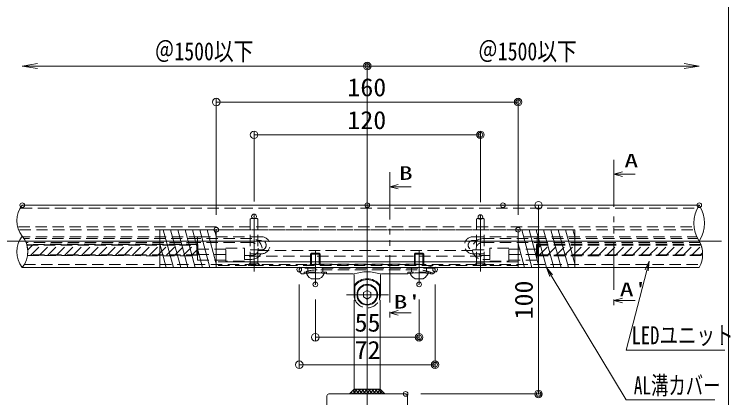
# Model space of a CAD drawing. Units: millimetres, scale not verified. Extents: x -1001 to 999, y -692 to 693.
# Drawn here: x -202.5 to 177.2, y 14.1 to 217.3 of the extents above; entities that cross this region are included whole.
import ezdxf
from ezdxf.enums import TextEntityAlignment as Align

# ---------------------------------------------------------------- set-up
doc = ezdxf.new("R2010")
doc.units = ezdxf.units.MM
doc.header["$LTSCALE"] = 5
doc.header["$PDMODE"] = 32
doc.header["$PDSIZE"] = 2.5
doc.linetypes.add('DASHED1', pattern=[1.8, 1.2, -0.6])
doc.linetypes.add('DOUBLE_CHAIN1', pattern=[8.8, 5, -1, 0.6, -0.6, 0.6, -1])
for name, color, linetype, lineweight in [('0-0_zumenwaku', 6, 'Continuous', 9), ('0-4_2', 4, 'Continuous', 9), ('0-5_1', 3, 'Continuous', 9), ('0-6_center', 5, 'Continuous', 9), ('0-8_sunpou', 1, 'Continuous', 9), ('0-9_0', 6, 'DASHED1', 9), ('0-A_DEFPOINTS', 7, 'Continuous', 9), ('1-1_SUNPO', 134, 'DOUBLE_CHAIN1', 9), ('1-2_BLU', 5, 'Continuous', 9), ('1-3_GRE_SSD', 134, 'DASHED1', 9), ('1-4_ﾌﾞﾗｹｯﾄ', 4, 'Continuous', 9), ('1-5_10ユーザー', 4, 'Continuous', 9), ('1-9_naka', 4, 'Continuous', 9), ('1-A_NakaLED部材', 2, 'DASHED1', 9)]:
    doc.layers.add(name, color=color, linetype=linetype, lineweight=lineweight)
doc.styles.add('ＭＳ ゴシック', font='')
doc.styles.get('ＭＳ ゴシック').set_extended_font_data('MS Gothic')

# ---------------------------------------------------------------- blocks, each defined once
blk = doc.blocks.new('_OPEN')
at = {"layer": '0-9_0', "color": 1, "linetype": 'Continuous'}
blk.add_line((0, 0), (-5, 0), dxfattribs=at)
blk.add_lwpolyline([(-5, 0.833), (0, 0), (-5, -0.833)], dxfattribs=at)
blk = doc.blocks.new('_ORIGIN')
at = {"layer": '0-9_0', "color": 1, "linetype": 'Continuous'}
blk.add_line((0, 0), (-5, 0), dxfattribs=at)
blk.add_circle((0, 0), 2.5, dxfattribs=at)
blk = doc.blocks.new('頭部ｻﾗ特')
at = {"layer": '0-9_0'}
for p, q in [((0, 10), (5, 15)), ((0, 10), (0, -10)), ((5, 15), (5, -15)), ((6.5, 15), (5, 15)), ((6.5, 15), (6.5, -15)), ((0, -10), (5, -15)), ((6.5, -15), (5, -15))]:
    blk.add_line(p, q, dxfattribs=at)
blk = doc.blocks.new('MLeader11')
at = {"layer": '0-8_sunpou', "color": 7}
blk.add_line((133.956, 86.445), (132.7, 81.606), dxfattribs=at)
at = {"layer": '0-8_sunpou'}
blk.add_line((123.541, 39.385), (174.134, 39.385), dxfattribs=at)
at = {"layer": '0-8_sunpou', "color": 7}
blk.add_lwpolyline([(131.893, 81.815), (133.956, 86.445), (133.506, 81.396)], dxfattribs=at)
at = {"layer": '0-8_sunpou'}
blk.add_lwpolyline([(132.7, 81.606), (121.741, 39.385), (123.541, 39.385)], dxfattribs=at)
at = {"layer": '0-8_sunpou', "color": 2, "style": 'ＭＳ ゴシック', "width": 0.75}
blk.add_text('LEDユニット', height=9.604, dxfattribs=at).set_placement((124.707, 39.535), align=Align.BOTTOM_LEFT)
blk = doc.blocks.new('MLeader41')
at = {"layer": '0-8_sunpou', "color": 7}
blk.add_line((79.543, 83.138), (82.125, 78.857), dxfattribs=at)
at = {"layer": '0-8_sunpou'}
blk.add_line((123.684, 12.948), (168.727, 12.948), dxfattribs=at)
at = {"layer": '0-8_sunpou', "color": 7}
blk.add_lwpolyline([(81.412, 78.427), (79.543, 83.138), (82.839, 79.288)], dxfattribs=at)
at = {"layer": '0-8_sunpou'}
blk.add_lwpolyline([(82.125, 78.857), (121.884, 12.948), (123.684, 12.948)], dxfattribs=at)
at = {"layer": '0-8_sunpou', "color": 2, "style": 'ＭＳ ゴシック', "width": 0.7}
blk.add_text('AL溝カバー', height=9.621, dxfattribs=at).set_placement((125.85, 12.937), align=Align.BOTTOM_LEFT)

msp = doc.modelspace()

# ---------------------------------------------------------------- linework, layer by layer
at = {"layer": '0-0_zumenwaku'}
msp.add_line((176.072, -692.472), (176.072, 692.528), dxfattribs=at)
at = {"layer": '0-4_2'}
for centre, radius, start, end in [((-188.001, 107.963), 13.133, 141.50321, 218.49679), ((174.944, 106.638), 17.235, 146.55082, 213.44918), ((146.183, 106.638), 17.235, 326.55082, 33.44918), ((-187.568, 91.463), 13.567, 142.14707, 217.85293), ((-208.992, 91.463), 13.567, 322.14707, 37.85293), ((147.722, 90.138), 14.626, 331.40503, 28.59497)]:
    msp.add_arc(centre, radius, start, end, dxfattribs=at)
at = {"layer": '0-5_1'}
for p, q in [((-198.28, 116.138), (160.563, 116.138)), ((-198.28, 83.138), (160.563, 83.138)), ((-35.807, 16.138), (4.893, 16.138)), ((-36.807, 15.138), (-36.807, -231.056)), ((5.893, 15.138), (5.893, -231.056))]:
    msp.add_line(p, q, dxfattribs=at)
for centre, start, end in [((-35.807, 15.138), 90, 180), ((4.893, 15.138), 0, 90)]:
    msp.add_arc(centre, 1, start, end, dxfattribs=at)
at = {"layer": '0-6_center'}
for p, q in [((-15.457, 135.826), (-15.457, -633.238)), ((-15.457, 135.826), (-15.457, -627.413)), ((-75.457, 80.936), (-75.457, 111.254)), ((44.543, 80.936), (44.543, 111.254)), ((-593.571, 97.138), (172.37, 97.138)), ((-42.957, 74.191), (-42.957, 92.285)), ((12.043, 74.177), (12.043, 92.196)), ((-26.498, 68.695), (-4.124, 68.695))]:
    msp.add_line(p, q, dxfattribs=at)
at = {"layer": '0-8_sunpou'}
for p, q in [((-190.28, 189.899), (-15.457, 189.899)), ((-15.457, 124.138), (-15.457, 191.899)), ((-15.457, 124.138), (-15.457, 191.899)), ((152.563, 189.899), (-15.457, 189.899)), ((-95.457, 111.138), (-95.457, 172.828)), ((64.543, 111.138), (64.543, 172.828)), ((-91.457, 170.828), (60.543, 170.828)), ((-75.457, 118.18), (-75.457, 155.452)), ((-71.457, 153.452), (40.543, 153.452)), ((44.543, 117.821), (44.543, 155.452)), ((64.456, 116.138), (77.341, 116.138)), ((75.341, 112.138), (75.341, 20.138)), ((-51.457, 74.038), (-51.457, 29.599)), ((20.543, 74.038), (20.543, 29.599)), ((-42.957, 66.191), (-42.957, 44.127)), ((12.043, 66.191), (12.043, 44.127)), ((-38.957, 46.127), (8.043, 46.127)), ((-47.457, 31.599), (16.543, 31.599)), ((12.893, 16.138), (77.341, 16.138))]:
    msp.add_line(p, q, dxfattribs=at)
msp.add_circle((-15.457, 189.899), 2, dxfattribs=at)
at = {"layer": '0-9_0', "color": 7, "linetype": 'Continuous'}
for p, q in [((115.289, 132.553), (119.839, 133.772)), ((-3.519, 125.971), (1.031, 127.191)), ((115.289, 65.698), (119.839, 66.917)), ((115.289, 65.698), (119.839, 64.479)), ((126.657, 65.698), (115.289, 65.698)), ((-3.519, 59.116), (1.031, 60.335)), ((-3.519, 59.116), (1.031, 57.897)), ((7.849, 59.116), (-3.519, 59.116))]:
    msp.add_line(p, q, dxfattribs=at)
at = {"layer": '0-9_0', "color": 3}
for p, q in [((-199.066, 114.638), (159.678, 114.638)), ((-200.326, 104.638), (157.825, 104.638)), ((-199.841, 103.138), (158.068, 103.138)), ((-197.267, 84.638), (161.274, 84.638))]:
    msp.add_line(p, q, dxfattribs=at)
at = {"layer": '0-9_0'}
for p, q in [((-77.057, 109.138), (-77.457, 108.738)), ((-77.457, 85.438), (-77.457, 108.738)), ((-73.857, 109.138), (-77.057, 109.138)), ((-73.457, 108.738), (-73.857, 109.138)), ((-73.457, 85.438), (-73.457, 108.738)), ((42.943, 109.138), (42.543, 108.738)), ((42.543, 85.438), (42.543, 108.738)), ((46.143, 109.138), (42.943, 109.138)), ((46.543, 108.738), (46.143, 109.138)), ((46.543, 85.438), (46.543, 108.738)), ((-45.457, 90.195), (-45.457, 84.138)), ((-44.957, 90.695), (-44.957, 84.138)), ((-44.957, 90.695), (-40.957, 90.695)), ((-40.957, 90.695), (-40.957, 84.138)), ((-40.457, 90.195), (-40.457, 84.138)), ((9.543, 90.195), (9.543, 84.138)), ((10.043, 90.695), (10.043, 84.138)), ((10.043, 90.695), (14.043, 90.695)), ((14.043, 90.695), (14.043, 84.138)), ((14.543, 90.195), (14.543, 84.138)), ((-73.457, 85.438), (-77.457, 85.438)), ((46.543, 85.438), (42.543, 85.438))]:
    msp.add_line(p, q, dxfattribs=at)
at = {"layer": '0-9_0', "color": 5}
for p, q in [((-95.457, 84.138), (-95.457, 103.138)), ((64.543, 103.138), (-95.457, 103.138)), ((-95.457, 84.138), (-95.457, 103.138)), ((64.543, 84.138), (64.543, 103.138)), ((94.543, 84.138), (94.543, 103.138)), ((-195.487, 92.369), (-192.694, 95.161)), ((-193.678, 89.688), (-188.2, 95.165)), ((-189.19, 89.685), (-183.706, 95.169)), ((-184.703, 89.683), (-179.212, 95.173)), ((-180.215, 89.68), (-174.718, 95.177)), ((-175.728, 89.678), (-170.224, 95.181)), ((-171.24, 89.675), (-165.73, 95.185)), ((-166.752, 89.673), (-161.236, 95.189)), ((-162.265, 89.67), (-156.742, 95.193)), ((-157.777, 89.668), (-152.248, 95.197)), ((-153.289, 89.665), (-147.753, 95.201)), ((-148.802, 89.663), (-143.259, 95.205)), ((-144.314, 89.66), (-138.765, 95.209)), ((-139.827, 89.658), (-134.271, 95.213)), ((-135.339, 89.655), (-129.777, 95.217)), ((-130.851, 89.653), (-125.283, 95.221)), ((-126.364, 89.65), (-120.789, 95.225)), ((-121.876, 89.648), (-116.295, 95.229)), ((-117.388, 89.645), (-111.801, 95.233)), ((-112.901, 89.643), (-107.307, 95.237)), ((74.543, 92.991), (76.788, 95.236)), ((75.681, 89.639), (81.274, 95.233)), ((80.174, 89.642), (85.761, 95.229)), ((84.666, 89.644), (90.247, 95.225)), ((89.159, 89.647), (94.733, 95.221)), ((93.652, 89.649), (99.219, 95.217)), ((98.144, 89.652), (103.705, 95.213)), ((102.637, 89.654), (108.191, 95.209)), ((107.13, 89.657), (112.678, 95.205)), ((111.622, 89.659), (117.164, 95.201)), ((116.115, 89.662), (121.65, 95.197)), ((120.607, 89.664), (126.136, 95.193)), ((125.1, 89.667), (130.622, 95.189)), ((129.593, 89.669), (135.108, 95.185)), ((134.085, 89.672), (139.595, 95.181)), ((138.578, 89.674), (144.081, 95.177)), ((143.071, 89.677), (148.567, 95.173)), ((147.563, 89.679), (153.053, 95.169)), ((152.056, 89.682), (157.539, 95.165)), ((-108.413, 89.64), (-105.457, 92.596)), ((156.548, 89.684), (161.575, 94.711)), ((161.041, 89.687), (162.261, 90.907)), ((64.543, 86.138), (-95.457, 86.138)), ((64.543, 84.138), (-95.457, 84.138)), ((-78.457, 84.438), (-77.557, 85.338)), ((-72.457, 84.438), (-78.457, 84.438)), ((-78.457, 84.138), (-78.457, 84.438)), ((-72.457, 84.438), (-73.357, 85.338)), ((-72.457, 84.138), (-72.457, 84.438)), ((41.543, 84.438), (42.443, 85.338)), ((47.543, 84.438), (41.543, 84.438)), ((41.543, 84.138), (41.543, 84.438)), ((47.543, 84.438), (46.643, 85.338)), ((47.543, 84.138), (47.543, 84.438)), ((20.431, 82.695), (-51.346, 82.695)), ((-46.957, 80.695), (-46.957, 82.695)), ((11.043, 81.852), (-41.957, 81.852)), ((-38.957, 80.695), (-38.957, 82.695)), ((-36.957, 79.695), (-36.957, 80.695)), ((6.043, 79.695), (6.043, 80.695)), ((8.043, 80.695), (8.043, 82.695)), ((16.043, 80.695), (16.043, 82.695))]:
    msp.add_line(p, q, dxfattribs=at)
at = {"layer": '0-9_0', "linetype": 'Continuous'}
for p, q in [((-45.019, 77.195), (-40.896, 77.195)), ((9.981, 77.195), (14.104, 77.195))]:
    msp.add_line(p, q, dxfattribs=at)
at = {"layer": '0-9_0', "color": 7, "linetype": 'Continuous'}
for points in [[(126.657, 132.553), (115.289, 132.553), (119.839, 131.334)], [(7.849, 125.971), (-3.519, 125.971), (1.031, 124.752)]]:
    msp.add_lwpolyline(points, dxfattribs=at)
at = {"layer": '0-9_0', "color": 5}
for points in [[(-195.938, 95.159), (-105.457, 95.238), (-105.457, 89.638), (-195.542, 89.689)], [(161.458, 95.162), (74.543, 95.238), (74.543, 89.638), (162.34, 89.687)], [(-48.957, 79.695), (-48.957, 80.695), (-36.957, 80.695)], [(18.043, 79.695), (18.043, 80.695), (6.043, 80.695)]]:
    msp.add_lwpolyline(points, dxfattribs=at)
at = {"layer": '0-9_0'}
for points in [[(-44.957, 90.695), (-45.457, 90.195), (-40.457, 90.195), (-40.957, 90.695)], [(10.043, 90.695), (9.543, 90.195), (14.543, 90.195), (14.043, 90.695)]]:
    msp.add_lwpolyline(points, dxfattribs=at)
at = {"layer": '0-9_0', "color": 5}
for centre, radius, start, end in [((-208.992, 91.463), 13.567, 352.48313, 15.80512), ((147.722, 90.138), 14.626, 358.23276, 20.08765), ((-41.957, 59.852), 22, 90, 113.2056), ((11.043, 59.852), 22, 66.7944, 90), ((-15.457, 68.695), 7, 200.12354, 339.87646)]:
    msp.add_arc(centre, radius, start, end, dxfattribs=at)
at = {"layer": '0-9_0', "linetype": 'Continuous'}
for centre, radius, start, end in [((-42.957, 81.695), 5, 191.53696, 242.73396), ((-42.957, 81.695), 5, 297.26604, 348.46304), ((12.043, 81.695), 5, 191.53696, 242.73396), ((12.043, 81.695), 5, 297.26604, 348.46304), ((-45.019, 77.695), 0.5, 242.73396, 270), ((-40.896, 77.695), 0.5, 270, 297.26604), ((9.981, 77.695), 0.5, 242.73396, 270), ((14.104, 77.695), 0.5, 270, 297.26604)]:
    msp.add_arc(centre, radius, start, end, dxfattribs=at)
at = {"layer": '0-A_DEFPOINTS'}
for p, q in [((-105.457, 86.938), (-105.457, 99.438)), ((74.543, 86.938), (74.543, 99.438))]:
    msp.add_line(p, q, dxfattribs=at)
for p in [(-15.457, 189.899), (64.543, 170.828), (44.543, 153.452), (-198.28, 116.138), (-15.457, 116.138), (56.456, 116.138), (160.563, 116.138), (-75.457, 110.18), (44.543, 109.821), (-95.457, 103.138), (64.543, 103.138), (-51.457, 82.038), (20.543, 82.038), (-42.957, 74.191), (12.043, 74.191), (12.043, 46.127), (20.543, 31.599), (4.893, 16.138), (75.341, 16.138)]:
    msp.add_point(p, dxfattribs=at)
at = {"layer": '1-1_SUNPO'}
for p, q in [((115.289, 140.237), (115.289, 61.25)), ((-3.519, 133.655), (-3.519, 54.669))]:
    msp.add_line(p, q, dxfattribs=at)
at = {"layer": '1-2_BLU'}
for p, q in [((-22.357, 18.638), (-24.857, 16.138)), ((-23.09, 16.138), (-23.973, 17.022)), ((-22.357, 17.174), (-23.09, 17.906)), ((-23.09, 16.138), (-22.357, 16.871)), ((-22.357, 16.871), (-20.59, 18.638)), ((-22.357, 18.638), (-8.557, 18.638)), ((-21.322, 16.138), (-22.357, 17.174)), ((-19.554, 16.138), (-22.054, 18.638)), ((-21.322, 16.138), (-18.822, 18.638)), ((-17.786, 16.138), (-20.286, 18.638)), ((-19.554, 16.138), (-17.054, 18.638)), ((-16.018, 16.138), (-18.518, 18.638)), ((-17.786, 16.138), (-15.457, 18.467)), ((-15.457, 17.345), (-16.751, 18.638)), ((-16.018, 16.138), (-15.457, 16.7)), ((-15.457, 18.467), (-15.286, 18.638)), ((-15.457, 16.7), (-13.518, 18.638)), ((-14.251, 16.138), (-15.457, 17.345)), ((-12.483, 16.138), (-14.983, 18.638)), ((-14.251, 16.138), (-11.751, 18.638)), ((-10.715, 16.138), (-13.215, 18.638)), ((-12.483, 16.138), (-9.983, 18.638)), ((-8.947, 16.138), (-11.447, 18.638)), ((-10.715, 16.138), (-8.557, 18.296)), ((-8.557, 17.516), (-9.68, 18.638)), ((-8.947, 16.138), (-8.557, 16.529)), ((-8.557, 18.638), (-6.057, 16.138)), ((-8.557, 18.296), (-8.386, 18.467)), ((-8.557, 16.529), (-7.502, 17.584)), ((-7.18, 16.138), (-8.557, 17.516)), ((-7.18, 16.138), (-6.618, 16.7))]:
    msp.add_line(p, q, dxfattribs=at)
for points in [[(-22.357, 18.638), (-24.857, 16.138), (-22.357, 16.138)], [(-15.457, 16.138), (-15.457, 18.638), (-22.357, 18.638), (-22.357, 16.138)], [(-8.557, 16.138), (-8.557, 18.638), (-15.457, 18.638), (-15.457, 16.138)], [(-8.557, 16.138), (-6.057, 16.138), (-8.557, 18.638)]]:
    msp.add_lwpolyline(points, close=True, dxfattribs=at)
at = {"layer": '1-3_GRE_SSD'}
for p, q in [((-104.098, 99.438), (-198.017, 99.438)), ((73.184, 99.438), (159.285, 99.438)), ((-104.462, 98.438), (-197.356, 98.438)), ((-105.19, 96.438), (-196.37, 96.438)), ((73.548, 98.438), (159.784, 98.438)), ((74.276, 96.438), (160.921, 96.438)), ((-73.482, 92.138), (42.567, 92.138)), ((-77.957, 89.138), (47.185, 89.138)), ((-88.601, 86.138), (55.557, 86.138))]:
    msp.add_line(p, q, dxfattribs=at)
at = {"layer": '1-4_ﾌﾞﾗｹｯﾄ', "linetype": 'DASHED1'}
msp.add_line((11.043, 84.897), (-41.957, 84.897), dxfattribs=at)
at = {"layer": '1-4_ﾌﾞﾗｹｯﾄ'}
for p, q in [((-51.457, 82.381), (-51.457, 81.695)), ((-43.957, 80.272), (-41.957, 80.272)), ((13.043, 80.272), (11.043, 80.272)), ((20.543, 82.381), (20.543, 81.695)), ((-49.457, 79.695), (-48.957, 79.695)), ((-36.957, 79.695), (-22.957, 79.695)), ((-22.457, 68.695), (-22.457, 79.195)), ((-8.457, 68.695), (-8.457, 79.195)), ((-7.957, 79.695), (6.043, 79.695)), ((18.043, 79.695), (18.543, 79.695)), ((-22.165, 66.695), (-22.165, 73.916)), ((-22.03, 73.256), (-22.03, 65.945)), ((-8.885, 73.256), (-8.885, 65.945)), ((-8.749, 66.695), (-8.749, 73.916)), ((-20.854, 69.758), (-20.854, 67.632)), ((-17.457, 67.541), (-17.457, 69.85)), ((-10.061, 69.758), (-10.061, 67.632)), ((-22.357, 65.756), (-22.03, 65.945)), ((-22.357, 65.756), (-22.357, 16.138)), ((-8.557, 65.756), (-8.885, 65.945)), ((-8.557, 65.756), (-8.557, 16.138))]:
    msp.add_line(p, q, dxfattribs=at)
for points in [[(-13.457, 67.541), (-13.457, 69.85), (-15.457, 71.005), (-17.457, 69.85)], [(-13.457, 67.541), (-15.457, 66.386), (-17.457, 67.541)]]:
    msp.add_lwpolyline(points, dxfattribs=at)
msp.add_circle((-15.457, 68.695), 5.123, dxfattribs=at)
at = {"layer": '1-4_ﾌﾞﾗｹｯﾄ', "linetype": 'DASHED1'}
for centre, start, end in [((-41.957, 63.295), 90, 115.2467), ((11.043, 63.295), 64.7533, 90)]:
    msp.add_arc(centre, 21.601, start, end, dxfattribs=at)
at = {"layer": '1-4_ﾌﾞﾗｹｯﾄ'}
for centre, radius, start, end in [((-50.957, 82.381), 0.5, 115.2467, 180), ((-49.457, 81.695), 2, 180, 270), ((-43.957, 58.287), 21.984, 90, 103.14613), ((-41.957, 58.287), 21.984, 76.85387, 90), ((-15.457, 58.839), 22, 71.447, 108.553), ((11.043, 58.287), 21.984, 90, 103.14613), ((13.043, 58.287), 21.984, 76.85387, 90), ((18.543, 81.695), 2, 270, 0), ((20.043, 82.381), 0.5, 0, 64.7533), ((-22.957, 79.195), 0.5, 0, 90), ((-15.457, 68.695), 8.5, 37.88914, 142.11086), ((-15.457, 68.695), 8, 34.75634, 145.24366), ((-7.957, 79.195), 0.5, 90, 180), ((-15.457, 68.695), 5.5, 11.14399, 168.85601), ((-15.457, 68.695), 7, 180, 200.12354), ((-15.457, 68.695), 7, 339.87646, 0), ((-15.457, 68.695), 5.5, 191.14399, 348.85601)]:
    msp.add_arc(centre, radius, start, end, dxfattribs=at)
at = {"layer": '1-5_10ユーザー'}
for p, q in [((-118.219, 83.138), (-123.578, 103.138)), ((-114.337, 83.138), (-119.696, 103.138)), ((-110.454, 83.138), (-115.813, 103.138)), ((-106.572, 83.138), (-111.931, 103.138)), ((-102.69, 83.138), (-108.049, 103.138)), ((-98.808, 83.138), (-104.167, 103.138)), ((-95.457, 85.124), (-100.284, 103.138)), ((-95.457, 99.613), (-96.402, 103.138)), ((71.781, 83.138), (66.422, 103.138)), ((75.663, 83.138), (70.304, 103.138)), ((79.546, 83.138), (74.187, 103.138)), ((83.428, 83.138), (78.069, 103.138)), ((87.31, 83.138), (81.951, 103.138)), ((91.192, 83.138), (85.833, 103.138)), ((94.543, 85.124), (89.716, 103.138)), ((94.543, 99.613), (93.598, 103.138)), ((-122.101, 83.138), (-125.457, 95.663)), ((67.899, 83.138), (64.543, 95.663))]:
    msp.add_line(p, q, dxfattribs=at)
for points in [[(-125.457, 103.138), (-95.457, 103.138), (-95.457, 83.138), (-125.457, 83.138)], [(-95.457, 103.138), (-125.457, 103.138), (-125.457, 83.138), (-95.457, 83.138)], [(64.543, 103.138), (94.543, 103.138), (94.543, 83.138), (64.543, 83.138)], [(94.543, 103.138), (64.543, 103.138), (64.543, 83.138), (94.543, 83.138)]]:
    msp.add_lwpolyline(points, close=True, dxfattribs=at)
at = {"layer": '1-9_naka', "color": 5, "linetype": 'DASHED1'}
for p, q in [((-105.457, 95.409), (-195.938, 95.409)), ((-105.207, 95.138), (-105.707, 95.138)), ((-105.207, 95.138), (-105.707, 95.138)), ((74.793, 95.138), (74.293, 95.138)), ((74.793, 95.138), (74.293, 95.138)), ((161.458, 95.412), (161.458, 95.412)), ((-105.207, 94.138), (-105.707, 94.138)), ((-105.207, 93.138), (-105.707, 93.138)), ((-105.207, 92.138), (-105.707, 92.138)), ((-105.207, 91.138), (-105.707, 91.138)), ((74.793, 94.138), (74.293, 94.138)), ((74.793, 93.138), (74.293, 93.138)), ((74.793, 92.138), (74.293, 92.138)), ((74.793, 91.138), (74.293, 91.138)), ((-105.207, 90.138), (-105.707, 90.138)), ((-105.457, 89.888), (-105.457, 89.888)), ((74.793, 90.138), (74.293, 90.138)), ((162.34, 89.888), (74.543, 89.888))]:
    msp.add_line(p, q, dxfattribs=at)
for points in [[(-105.458, 95.488), (-195.938, 95.409), (-195.938, 94.909), (-105.457, 94.988)], [(-105.207, 89.638), (-105.207, 95.238), (-105.707, 95.238), (-105.707, 89.638)], [(74.793, 89.638), (74.793, 95.238), (74.293, 95.238), (74.293, 89.638)], [(74.542, 94.988), (161.457, 94.912), (161.458, 95.412), (74.543, 95.488)], [(-195.542, 89.439), (-105.457, 89.388), (-105.457, 89.888), (-195.542, 89.939)], [(162.34, 89.937), (74.543, 89.888), (74.543, 89.388), (162.34, 89.437)]]:
    msp.add_lwpolyline(points, close=True, dxfattribs=at)
at = {"layer": '1-A_NakaLED部材'}
for p, q in [((-71.499, 99.438), (-105.457, 99.438)), ((40.584, 99.438), (74.543, 99.438)), ((-76.695, 98.438), (-105.457, 98.438)), ((-76.695, 96.438), (-105.457, 96.438)), ((-71.499, 97.438), (-73.533, 97.438)), ((40.584, 97.438), (42.618, 97.438)), ((45.78, 98.438), (74.543, 98.438)), ((45.78, 96.438), (74.543, 96.438)), ((-90.457, 92.938), (-105.457, 92.938)), ((-71.499, 92.438), (-80.457, 92.438)), ((40.584, 92.438), (49.543, 92.438)), ((59.543, 92.938), (74.543, 92.938)), ((-90.457, 89.938), (-105.457, 89.938)), ((-71.499, 90.438), (-80.457, 90.438)), ((-76.695, 89.438), (-80.457, 89.438)), ((-76.695, 87.438), (-80.457, 87.438)), ((40.584, 90.438), (49.543, 90.438)), ((45.78, 89.438), (49.543, 89.438)), ((45.78, 87.438), (49.543, 87.438)), ((59.543, 89.938), (74.543, 89.938)), ((-90.457, 86.938), (-105.457, 86.938)), ((59.543, 86.938), (74.543, 86.938))]:
    msp.add_line(p, q, dxfattribs=at)
at = {"layer": '1-A_NakaLED部材', "color": 4}
for points in [[(-90.457, 93.438), (-80.457, 93.438), (-80.457, 86.438), (-90.457, 86.438)], [(59.543, 93.438), (49.543, 93.438), (49.543, 86.438), (59.543, 86.438)]]:
    msp.add_lwpolyline(points, close=True, dxfattribs=at)
at = {"layer": '1-A_NakaLED部材'}
for centre, radius, start, end in [((-71.499, 94.938), 4.5, 270, 90), ((40.584, 94.938), 4.5, 90, 270), ((-76.695, 92.938), 5.5, 270, 90), ((-76.695, 92.938), 3.5, 270, 90), ((-71.499, 94.938), 2.5, 270, 90), ((40.584, 94.938), 2.5, 90, 270), ((45.78, 92.938), 5.5, 90, 270), ((45.78, 92.938), 3.5, 90, 270)]:
    msp.add_arc(centre, radius, start, end, dxfattribs=at)

# ---------------------------------------------------------------- block references
at = {"layer": '0-8_sunpou'}
for name, p, xscale, yscale, rotation in [('_OPEN', (-198.28, 189.899), 1.6, 1.6, 180), ('_ORIGIN', (-95.457, 170.828), 0.8, 0.8, 180), ('_ORIGIN', (-75.457, 153.452), 0.8, 0.8, 180), ('_ORIGIN', (75.341, 116.138), 0.8, 0.8, 90), ('_ORIGIN', (-42.957, 46.127), 0.8, 0.8, 180), ('_ORIGIN', (-51.457, 31.599), 0.8, 0.8, 180), ('_ORIGIN', (75.341, 16.138), 0.8, 0.8, 270)]:
    msp.add_blockref(name, p, dxfattribs=dict(at, xscale=xscale, yscale=yscale, rotation=rotation))
for name, p, xscale, yscale in [('_OPEN', (160.563, 189.899), 1.6, 1.6), ('_ORIGIN', (64.543, 170.828), 0.8, 0.8), ('_ORIGIN', (44.543, 153.452), 0.8, 0.8), ('_ORIGIN', (12.043, 46.127), 0.8, 0.8), ('_ORIGIN', (20.543, 31.599), 0.8, 0.8)]:
    msp.add_blockref(name, p, dxfattribs=dict(at, xscale=xscale, yscale=yscale))
for name in ['MLeader11', 'MLeader41']:
    msp.add_blockref(name, (0, 0), dxfattribs=at)
at = {"layer": '0-9_0', "xscale": 0.2, "yscale": 0.2, "rotation": 270}
for p in [(-75.457, 85.438), (44.543, 85.438)]:
    msp.add_blockref('頭部ｻﾗ特', p, dxfattribs=at)

# ---------------------------------------------------------------- texts
at = {"layer": '0-8_sunpou', "color": 2, "style": 'ＭＳ ゴシック'}
for s, width, p in [('＠1500以下', 0.8, (-128.123, 190.049)), ('＠1500以下', 0.8, (43.298, 190.049)), ('160', 1.05, (-25.957, 170.978)), ('120', 1.05, (-25.957, 153.602)), ('55', 1.05, (-22.124, 46.277)), ('72', 1.05, (-22.124, 31.749))]:
    msp.add_text(s, height=9.604, dxfattribs=dict(at, width=width)).set_placement(p, align=Align.BOTTOM_LEFT)
at = {"layer": '0-8_sunpou', "color": 2, "style": 'ＭＳ ゴシック', "width": 1.05}
msp.add_text('100', height=9.604, rotation=90, dxfattribs=at).set_placement((75.191, 55.638), align=Align.BOTTOM_LEFT)
at = {"layer": '1-1_SUNPO', "style": 'ＭＳ ゴシック', "width": 1.5}
for s, p in [('A', (120.827, 133.989)), ('B', (1.305, 127.408)), ("A'", (118.371, 65.766)), ("B'", (-1.508, 59.184))]:
    msp.add_text(s, height=7.221, dxfattribs=at).set_placement(p, align=Align.BOTTOM_LEFT)

doc.saveas('drawing.dxf')
